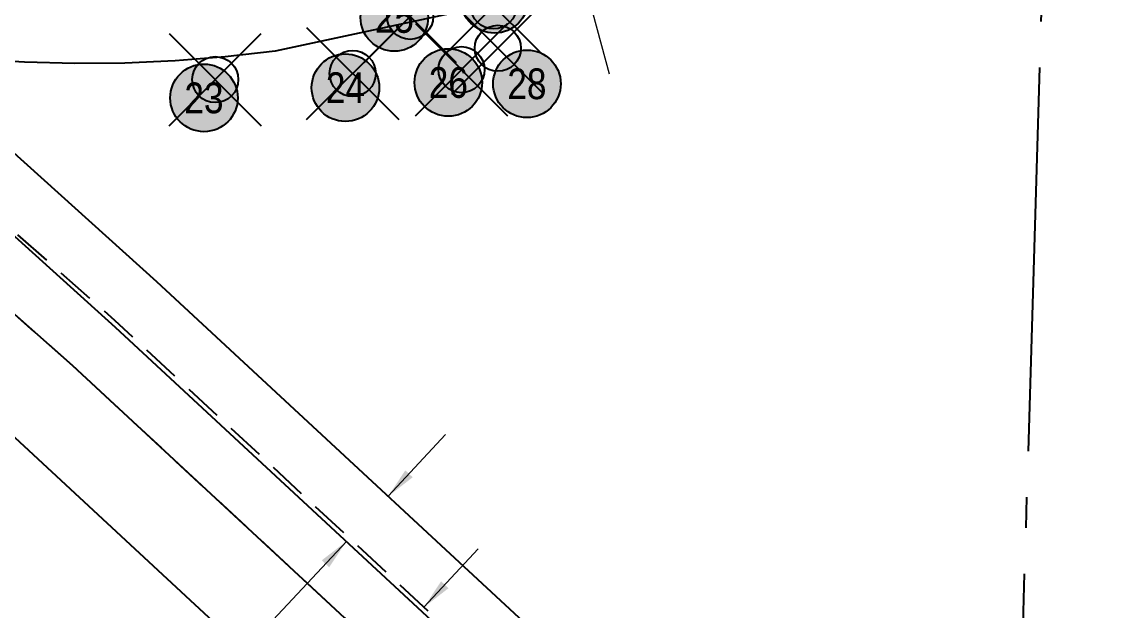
# Model space of a CAD drawing. Extents: x 363066 to 375462, y 6077936 to 6083550.
# Drawn here: x 364484.5 to 364844, y 6081912.7 to 6082104.4 of the extents above; entities that cross this region are included whole.
import ezdxf
from ezdxf.enums import TextEntityAlignment as Align

# ---------------------------------------------------------------- set-up
doc = ezdxf.new("R2010")
doc.units = 0
doc.header["$LTSCALE"] = 5
doc.header["$PDMODE"] = 35
doc.header["$PDSIZE"] = 15
doc.linetypes.add('foc-ACCESSROAD', pattern=[3.75, 2.5, -1.25])
doc.linetypes.add('foc-QUARTERLINE', pattern=[33, 25, -3, 2, -3])
for name, color, linetype in [('AS-UNDERLAY-H', 141, 'Continuous'), ('C-RW', 13, 'Continuous'), ('CG-NOTES', 7, 'Continuous'), ('F-AR', 190, 'foc-ACCESSROAD'), ('F-RW', 190, 'Continuous'), ('L-QSEC', 8, 'foc-QUARTERLINE'), ('P-STATION', 7, 'Continuous')]:
    doc.layers.add(name, color=color, linetype=linetype)
for name, color, linetype, lineweight in [('C-RW-T', 13, 'Continuous', 9), ('F-AR-T', 190, 'Continuous', 9), ('F-RW-T', 190, 'Continuous', 9)]:
    doc.layers.add(name, color=color, linetype=linetype, lineweight=lineweight)
doc.layers.add('Waypoints_00892-25_-RF_wi', color=7, linetype='Continuous', plot=False)
doc.styles.add('80CG', font='ARIALN.TTF', dxfattribs={"height": 10})
doc.styles.add('80L', font='ARIALN.TTF', dxfattribs={"height": 10})
doc.dimstyles.new('Compass 5 000', dxfattribs={"dimscale": 5, "dimtxt": 9, "dimasz": 2, "dimexe": 0.2, "dimexo": 0.0625, "dimgap": 0.5, "dimtad": 0, "dimtih": 1, "dimtoh": 1, "dimzin": 0, "dimdsep": 46, "dimtxsty": '80CG', "dimcen": 0.1, "dimse1": 1, "dimse2": 1, "dimclrd": 256, "dimclrt": 256, "dimaunit": 1, "dimadec": 4, "dimazin": 0, "dimtfac": 0.06, "dimtofl": 0, "dimtmove": 0, "dimatfit": 1, "dimfxl": 0.2, "dimtolj": 1, "dimtzin": 0, "dimlwd": -1, "dimarcsym": 0})

# ---------------------------------------------------------------- blocks, each defined once
blk = doc.blocks.new('*U428')
at = {"layer": 'AS-UNDERLAY-H'}
h = blk.add_hatch(color=256, dxfattribs=at)
h.dxf.hatch_style = 1
edge = h.paths.add_edge_path()
edge.add_arc((0, 0), 11, 0, 360)
at = {"layer": 'CG-NOTES', "color": 182}
blk.add_circle((0, 0), 11, dxfattribs=at)
at = {"color": 182, "style": '80L'}
blk.add_attdef('#', text='', height=10, dxfattribs=at).set_placement((0, 0), align=Align.MIDDLE_CENTER)

msp = doc.modelspace()

# ---------------------------------------------------------------- linework, layer by layer
at = {"layer": 'C-RW', "flags": 128}
msp.add_lwpolyline([(364836.05, 6081734.55), (364528.32, 6082019.88), (364475.05, 6082067.82), (364460.19, 6082081.19), (364413.3, 6082029.09), (364349.73, 6082086.3, -0.100949), (364176.63, 6082186.66), (364106.75, 6082074.49), (364030.38, 6082122.07), (364019.81, 6082105.1), (364036.25, 6082094.86), (364095.78, 6082057.77), (364113.14, 6082046.95), (364181.35, 6082156.43, 0.087478), (364339.4, 6082068.7), (364414.79, 6082000.85), (364461.68, 6082052.96), (364514.83, 6082005.12), (364805.75, 6081735.37)], format="xyb", dxfattribs=at)
at = {"layer": 'F-AR', "flags": 128}
msp.add_lwpolyline([(364777.43, 6081736.15), (364682.52, 6081824.15), (364500.93, 6081992.57), (364365.08, 6082112.83), (364336.57, 6082139.09), (364299.53, 6082173.21), (364298.78, 6082173.73), (364296.63, 6082175.87), (364280.8, 6082201.84), (364277.87, 6082206.87), (364281.7, 6082204.47), (364288.48, 6082200.22), (364290.94, 6082198.68), (364292.63, 6082197.75), (364316.42, 6082184.59), (364317.94, 6082183.75), (364325.13, 6082177.03), (364357.05, 6082147.23), (364378.43, 6082127.27), (364383.35, 6082122.94), (364387.38, 6082119.39), (364402.47, 6082106.09), (364407.75, 6082101.45), (364514.57, 6082007.36), (364713.1, 6081823.22), (364805.24, 6081737.78), (364807.89, 6081735.32)], dxfattribs=at)
at = {"layer": 'F-RW', "flags": 128}
for points in [[(364636.93, 6081825.54), (364480.71, 6081970.43), (364349.73, 6082086.3), (364331.67, 6082092.78), (364313.87, 6082099.95), (364296.36, 6082107.8), (364279.16, 6082116.32), (364262.31, 6082125.49), (364245.82, 6082135.31), (364229.72, 6082145.75), (364198.79, 6082168.46), (364185.06, 6082180.7), (364196.07, 6082210.05), (364201.82, 6082225.41), (364207.53, 6082240.64), (364212.11, 6082252.86), (364213.17, 6082255.69), (364229.33, 6082298.79), (364229.7, 6082299.78), (364235.75, 6082315.9), (364239.7, 6082326.44), (364253.16, 6082362.37), (364315.69, 6082445.3)], [(365084.27, 6082227.54), (364831.44, 6082160.69), (364817.87, 6082157.09), (364655.61, 6082114.04), (364566.89, 6082094.99), (364550.64, 6082093.1), (364534.32, 6082091.8), (364517.97, 6082091.07), (364501.61, 6082090.92), (364485.24, 6082091.35), (364468.91, 6082092.36)], [(364365.07, 6082112.84), (364500.93, 6081992.57), (364682.52, 6081824.15)]]:
    msp.add_lwpolyline(points, dxfattribs=at)
at = {"layer": 'L-QSEC'}
msp.add_line((364830.75, 6082584.43), (364807.73, 6081820.35), dxfattribs=at)
at = {"layer": 'Waypoints_00892-25_-RF_wi', "color": 1}
for p in [(364638.06, 6082109.69), (364610.88, 6082106.28), (364639.42, 6082095.9), (364592.14, 6082087.68), (364627.58, 6082088.93), (364547.39, 6082085.69)]:
    msp.add_point(p, dxfattribs=at)

# ---------------------------------------------------------------- block references
at = {"layer": 'P-STATION'}
for p, values in [((364638.36, 6082111.86, 804.69), {'#': '27'}), ((364605.7, 6082105.94, 803.66), {'#': '25'}), ((364589.78, 6082083.06, 803.01), {'#': '24'}), ((364623.29, 6082084.75, 803.22), {'#': '26'}), ((364648.89, 6082084.33, 804.1), {'#': '28'}), ((364543.71, 6082079.74, 804.99), {'#': '23'})]:
    msp.add_blockref('*U428', p, dxfattribs=at).add_auto_attribs(values)

# ---------------------------------------------------------------- leaders
at = {"layer": 'C-RW-T'}
for points in [[(364603.69, 6081950), (364622.39, 6081970.16)], [(364590.1, 6081935.33), (364539.68, 6081881.47)]]:
    msp.add_leader(points, dimstyle='Compass 5 000', override={"dimtxsty": '80CG'}, dxfattribs=at)
at = {"layer": 'F-AR-T'}
msp.add_leader([(364615.35, 6081913.88), (364632.99, 6081932.9)], dimstyle='Compass 5 000', override={"dimtxsty": '80CG'}, dxfattribs=at)
at = {"layer": 'F-RW-T'}
msp.add_leader([(364667.7, 6082117.24), (364675.68, 6082087.57)], dimstyle='Compass 5 000', override={"dimtxsty": '80CG'}, dxfattribs=at)

doc.saveas('drawing.dxf')
